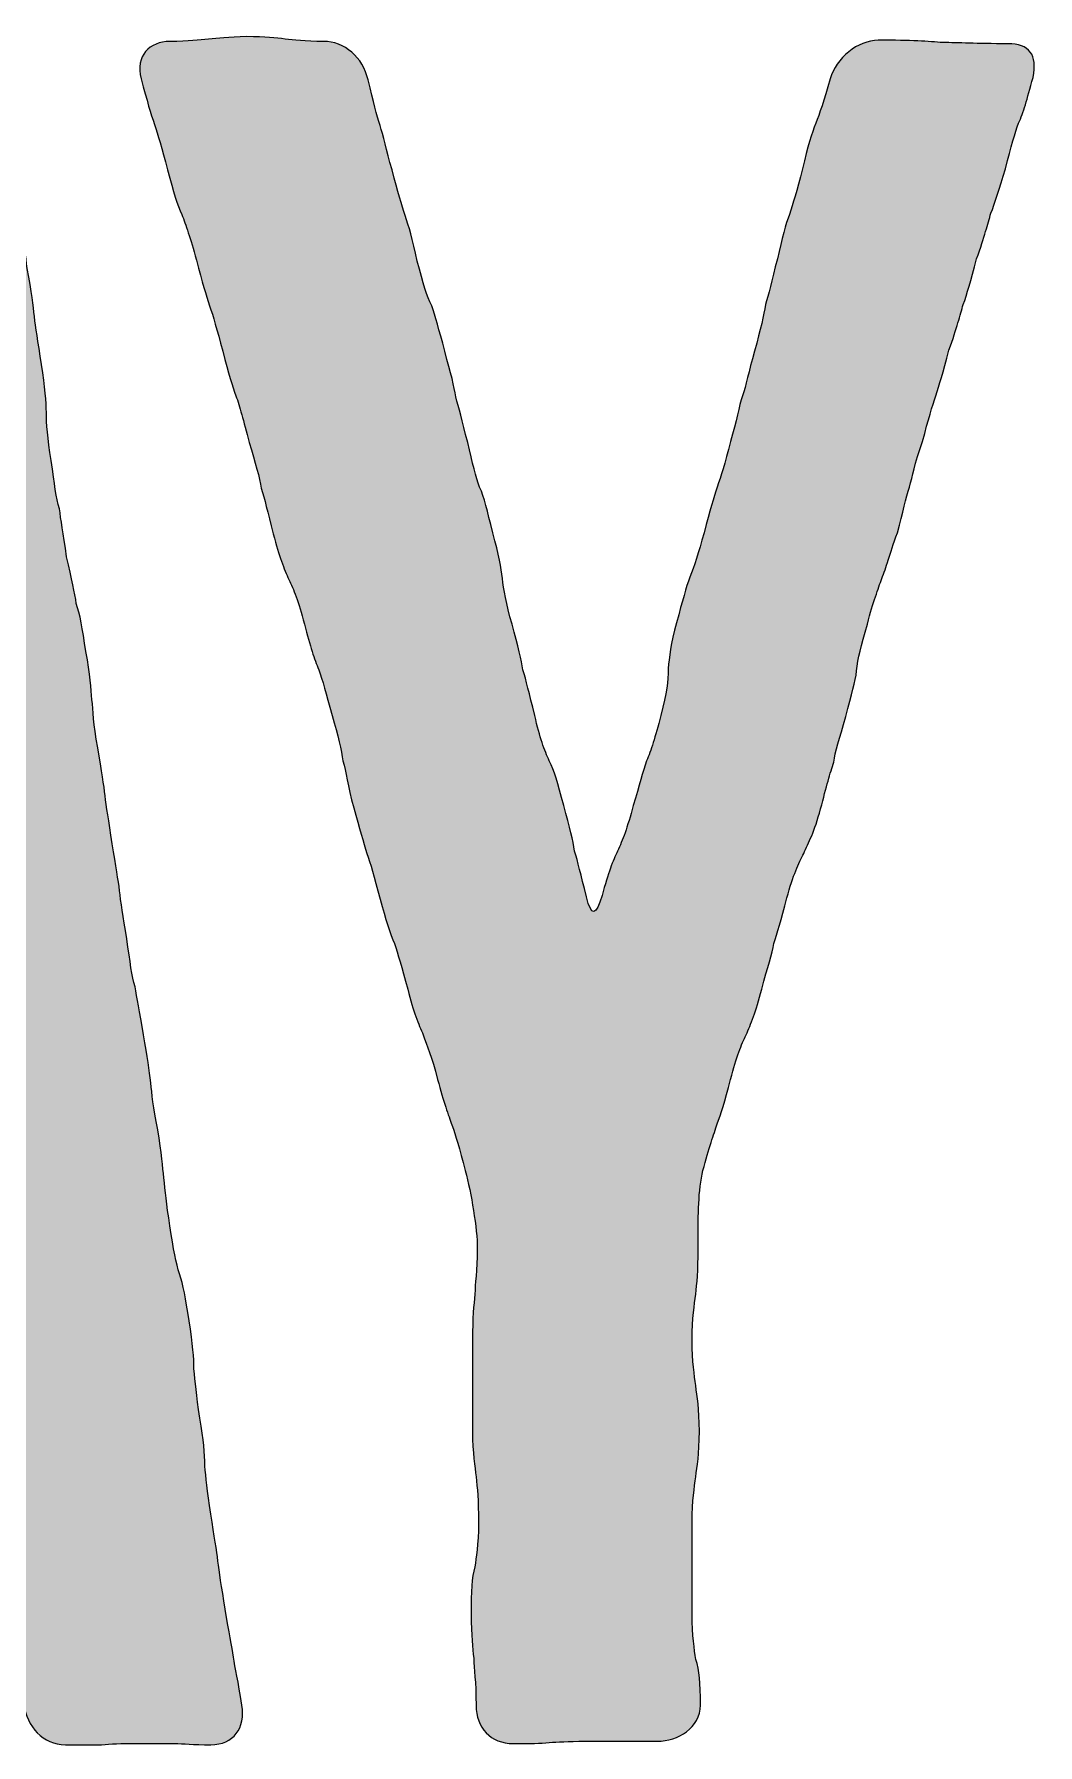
# Model space of a CAD drawing. Header units: inches. Extents: x 149 to 931, y -775 to -304.
# Drawn here: x 793.6 to 878.1, y -448.1 to -304.2 of the extents above; entities that cross this region are included whole.
import ezdxf

# ---------------------------------------------------------------- set-up
doc = ezdxf.new("R2010")
doc.units = ezdxf.units.IN
doc.header["$MEASUREMENT"] = 0
doc.layers.add('Layer 1', color=7, linetype='Continuous')

# ---------------------------------------------------------------- blocks, each defined once
blk = doc.blocks.new('block 4')
at = {"layer": 'Layer 1', "true_color": 0xffffff}
h = blk.add_hatch(color=7, dxfattribs=at)
h.dxf.hatch_style = 2
edge = h.paths.add_edge_path()
edge.add_spline(control_points=[(737.77, -424.56), (737.87, -423.65), (738.07, -422.54), (738.37, -420.62), (738.78, -418.6), (738.88, -417.59), (738.98, -416.48), (739.28, -415.57), (739.28, -414.45), (739.69, -412.53), (739.99, -410.51), (740.09, -409.4), (740.19, -408.49), (740.19, -407.58), (740.39, -406.47), (740.7, -404.45), (741, -402.43), (741.1, -401.31), (741.41, -400.4), (741.51, -399.49), (741.71, -398.38), (742.01, -396.46), (742.42, -394.44), (742.42, -393.43), (742.42, -392.32), (742.42, -391.41), (742.52, -390.3), (742.82, -388.27), (743.13, -386.25), (743.23, -385.14), (743.33, -384.23), (743.43, -383.32), (743.53, -382.21), (743.83, -380.19), (744.14, -378.17), (744.44, -377.16), (744.74, -376.25), (745.05, -375.34), (745.35, -374.22), (745.65, -372.2), (745.96, -370.28), (746.06, -369.27), (746.16, -368.16), (746.26, -367.25), (746.36, -366.14), (746.66, -364.12), (746.97, -362.2), (747.17, -361.08), (747.47, -360.17), (747.77, -359.26), (747.88, -358.15), (748.28, -356.13), (748.58, -354.21), (748.78, -353.2), (748.89, -352.09), (748.99, -351.18), (749.09, -350.07), (749.49, -348.15), (749.8, -346.12), (749.8, -345.11), (749.8, -344), (749.8, -343.09), (749.8, -341.98), (750.1, -339.96), (750.51, -337.94), (750.71, -336.93), (751.01, -336.02), (751.31, -335.11), (751.52, -333.99), (751.82, -331.97), (752.12, -329.95), (752.12, -328.84), (752.22, -327.93), (752.22, -327.02), (752.22, -325.81), (752.53, -323.89), (752.83, -321.86), (753.13, -320.75), (753.44, -319.84), (753.74, -318.93), (753.94, -317.82), (754.24, -315.9), (754.65, -313.88), (754.65, -312.77), (754.95, -311.86), (755.05, -310.95), (755.25, -309.84), (755.56, -307.81), (755.86, -305.89), (757.28, -304.18), (759, -304.18), (761.32, -304.18), (762.53, -304.38), (763.64, -304.48), (764.76, -304.58), (765.87, -304.78), (768.19, -304.78), (768.19, -304.78), (772.74, -304.78), (772.74, -304.78), (772.74, -304.78), (777.39, -304.78), (777.39, -304.78), (779.72, -304.78), (780.83, -304.68), (781.94, -304.68), (783.05, -304.58), (784.26, -304.58), (786.59, -304.58), (788.31, -304.58), (789.93, -305.89), (790.23, -307.81), (790.53, -309.84), (790.73, -311.05), (791.04, -311.96), (791.14, -312.87), (791.44, -313.88), (791.74, -315.8), (792.15, -318.63), (792.45, -319.64), (792.55, -321.26), (792.65, -321.97), (792.86, -322.77), (792.96, -323.89), (793.36, -325.91), (793.46, -327.02), (793.57, -327.93), (793.67, -328.84), (793.87, -329.95), (794.17, -331.97), (794.48, -333.89), (794.58, -335.11), (794.58, -336.02), (794.58, -336.93), (794.68, -338.14), (794.98, -340.06), (795.28, -342.08), (795.38, -343.19), (795.69, -344.1), (795.79, -345.01), (795.99, -346.12), (796.29, -348.15), (796.7, -350.07), (797, -351.18), (797.1, -352.09), (797.41, -353), (797.61, -354.11), (797.91, -356.13), (798.31, -358.05), (798.31, -359.26), (798.42, -360.17), (798.52, -361.08), (798.52, -362.2), (798.92, -364.22), (799.22, -366.24), (799.43, -367.35), (799.53, -368.26), (799.63, -369.17), (799.83, -370.28), (800.13, -372.3), (800.44, -374.22), (800.64, -375.34), (800.74, -376.25), (800.84, -377.16), (801.04, -378.37), (801.35, -380.29), (801.65, -382.31), (801.75, -383.42), (802.06, -384.33), (802.16, -385.24), (802.46, -386.35), (802.76, -388.38), (803.07, -390.3), (803.27, -391.31), (803.37, -392.42), (803.47, -393.33), (803.57, -394.44), (803.98, -396.36), (804.28, -398.38), (804.38, -399.49), (804.48, -400.4), (804.58, -401.52), (804.68, -402.53), (804.99, -404.45), (805.29, -406.47), (805.49, -407.58), (805.8, -408.49), (806.1, -409.4), (806.3, -410.51), (806.6, -412.43), (806.91, -414.45), (807.01, -415.57), (807.01, -416.48), (807.11, -417.59), (807.21, -418.6), (807.51, -420.62), (807.82, -422.54), (807.92, -423.55), (807.92, -424.66), (808.02, -425.57), (808.12, -426.68), (808.42, -428.71), (808.73, -430.63), (808.93, -431.74), (809.03, -432.65), (809.13, -433.56), (809.33, -434.77), (809.64, -436.69), (809.94, -438.71), (810.24, -439.82), (810.34, -440.74), (810.44, -441.65), (810.75, -442.76), (811.05, -444.78), (811.36, -446.7), (810.34, -448.11), (808.42, -448.11), (806.91, -448.11), (806.1, -448.01), (805.39, -448.01), (805.39, -448.01), (802.26, -448.01), (802.26, -448.01), (800.74, -448.01), (800.03, -448.01), (799.22, -448.11), (799.22, -448.11), (796.19, -448.11), (796.19, -448.11), (794.27, -448.11), (792.96, -446.6), (792.65, -444.68), (792.35, -442.96), (792.15, -441.85), (792.15, -441.04), (792.05, -440.13), (791.95, -439.22), (791.54, -437.3), (791.24, -435.58), (790.94, -434.57), (790.83, -433.76), (790.53, -432.85), (790.33, -431.84), (790.03, -430.12), (789.72, -428.2), (789.52, -427.29), (789.52, -426.38), (789.42, -425.57), (789.32, -424.46), (789.02, -422.74), (788.61, -421.02), (788.51, -420.01), (788.21, -419.1), (787.9, -418.29), (787.7, -417.39), (787.4, -415.47), (787.1, -413.75), (787.2, -412.74), (787.2, -411.83), (787.2, -410.92), (787.2, -410.01), (786.89, -408.09), (786.49, -406.17), (784.77, -405.36), (783.15, -406.17), (781.54, -407.08), (780.73, -407.68), (780.02, -408.39), (779.31, -409.1), (778.61, -409.7), (776.99, -410.61), (775.37, -411.52), (774.46, -411.93), (773.65, -412.33), (772.84, -412.74), (771.93, -413.24), (770.32, -414.15), (768.7, -415.06), (767.89, -415.57), (767.08, -415.97), (766.27, -416.38), (765.36, -416.88), (763.75, -417.79), (762.13, -418.6), (761.32, -419.21), (760.51, -419.71), (759.7, -420.12), (758.9, -420.72), (757.28, -421.63), (755.66, -422.54), (754.45, -424.56), (754.14, -426.48), (753.74, -428.81), (753.54, -429.92), (753.44, -431.03), (753.13, -432.14), (753.03, -433.36), (752.73, -435.68), (752.32, -437.8), (752.22, -439.02), (751.92, -440.13), (751.62, -441.24), (751.42, -442.55), (751.11, -444.68), (750.71, -446.6), (749.09, -448.01), (747.37, -448.01), (744.84, -448.01), (743.43, -447.91), (742.22, -447.81), (741, -447.81), (739.69, -447.71), (737.16, -447.71), (735.34, -447.71), (734.53, -446.7), (734.64, -444.78), (734.94, -442.76), (735.14, -441.65), (735.24, -440.74), (735.34, -439.82), (735.54, -438.71), (735.85, -436.69), (736.25, -434.67), (736.25, -433.56), (736.56, -432.65), (736.66, -431.74), (736.86, -430.63), (737.16, -428.61), (737.46, -426.58), (737.67, -425.47), (737.77, -424.56)], knot_values=[0, 0, 0, 0, 1, 1, 1, 2, 2, 2, 3, 3, 3, 4, 4, 4, 5, 5, 5, 6, 6, 6, 7, 7, 7, 8, 8, 8, 9, 9, 9, 10, 10, 10, 11, 11, 11, 12, 12, 12, 13, 13, 13, 14, 14, 14, 15, 15, 15, 16, 16, 16, 17, 17, 17, 18, 18, 18, 19, 19, 19, 20, 20, 20, 21, 21, 21, 22, 22, 22, 23, 23, 23, 24, 24, 24, 25, 25, 25, 26, 26, 26, 27, 27, 27, 28, 28, 28, 29, 29, 29, 30, 30, 30, 31, 31, 31, 32, 32, 32, 33, 33, 33, 34, 34, 34, 35, 35, 35, 36, 36, 36, 37, 37, 37, 38, 38, 38, 39, 39, 39, 40, 40, 40, 41, 41, 41, 42, 42, 42, 43, 43, 43, 44, 44, 44, 45, 45, 45, 46, 46, 46, 47, 47, 47, 48, 48, 48, 49, 49, 49, 50, 50, 50, 51, 51, 51, 52, 52, 52, 53, 53, 53, 54, 54, 54, 55, 55, 55, 56, 56, 56, 57, 57, 57, 58, 58, 58, 59, 59, 59, 60, 60, 60, 61, 61, 61, 62, 62, 62, 63, 63, 63, 64, 64, 64, 65, 65, 65, 66, 66, 66, 67, 67, 67, 68, 68, 68, 69, 69, 69, 70, 70, 70, 71, 71, 71, 72, 72, 72, 73, 73, 73, 74, 74, 74, 75, 75, 75, 76, 76, 76, 77, 77, 77, 78, 78, 78, 79, 79, 79, 80, 80, 80, 81, 81, 81, 82, 82, 82, 83, 83, 83, 84, 84, 84, 85, 85, 85, 86, 86, 86, 87, 87, 87, 88, 88, 88, 89, 89, 89, 90, 90, 90, 91, 91, 91, 92, 92, 92, 93, 93, 93, 94, 94, 94, 95, 95, 95, 96, 96, 96, 97, 97, 97, 98, 98, 98, 99, 99, 99, 100, 100, 100, 101, 101, 101, 102, 102, 102, 103, 103, 103, 104, 104, 104, 105, 105, 105, 106, 106, 106, 107, 107, 107, 108, 108, 108, 109, 109, 109, 110, 110, 110, 110], degree=3, periodic=1)
edge = h.paths.add_edge_path()
edge.add_spline(control_points=[(760.11, -400.71), (761.83, -399.8), (762.84, -399.39), (763.64, -398.99), (764.55, -398.69), (765.56, -398.18), (767.18, -397.27), (768.9, -396.36), (769.71, -395.75), (770.52, -395.25), (771.33, -394.74), (772.24, -394.14), (773.85, -393.23), (775.47, -392.32), (776.48, -391.81), (777.29, -391.41), (778.2, -391), (779.11, -390.6), (780.83, -389.69), (782.44, -388.58), (783.66, -386.25), (783.35, -384.33), (783.05, -382.41), (782.75, -381.4), (782.44, -380.49), (782.14, -379.68), (781.94, -378.67), (781.64, -376.75), (781.33, -374.83), (781.23, -373.72), (781.23, -372.91), (781.23, -372), (781.13, -370.89), (780.83, -368.97), (780.53, -367.05), (780.32, -366.04), (780.02, -365.23), (779.72, -364.32), (779.51, -363.31), (779.11, -361.39), (778.81, -359.67), (778.81, -358.46), (778.81, -357.55), (778.81, -356.64), (778.81, -355.63), (778.5, -353.71), (778.2, -351.78), (778, -350.77), (777.9, -349.97), (777.8, -349.05), (777.59, -347.94), (777.29, -346.02), (776.99, -344.3), (776.69, -343.19), (776.38, -342.28), (776.08, -341.37), (775.77, -340.46), (775.47, -338.54), (775.17, -336.62), (775.17, -335.51), (775.17, -334.7), (775.17, -333.79), (775.17, -332.68), (774.86, -330.76), (774.56, -328.84), (774.36, -328.03), (774.26, -327.32), (774.16, -326.51), (773.95, -325.71), (773.65, -323.79), (772.94, -320.05), (770.72, -319.94), (769.91, -323.89), (769.61, -325.91), (769.61, -326.72), (769.31, -327.53), (769.2, -328.23), (769.1, -329.14), (768.8, -330.76), (768.4, -332.68), (768.3, -333.69), (767.99, -334.6), (767.89, -335.51), (767.59, -336.62), (767.28, -338.34), (766.98, -340.26), (766.78, -341.27), (766.68, -342.18), (766.57, -343.09), (766.47, -344.1), (766.07, -346.02), (765.77, -347.94), (765.56, -348.95), (765.46, -349.76), (765.36, -350.67), (765.16, -351.68), (764.86, -353.6), (764.55, -355.52), (764.35, -356.54), (764.25, -357.44), (763.95, -358.25), (763.95, -359.47), (763.54, -361.18), (763.24, -363.11), (763.14, -364.12), (763.04, -365.03), (762.73, -365.94), (762.73, -366.95), (762.43, -368.87), (762.03, -370.58), (761.93, -371.7), (761.83, -372.61), (761.52, -373.52), (761.52, -374.53), (761.12, -376.45), (760.82, -378.37), (760.71, -379.38), (760.71, -380.29), (760.61, -381.2), (760.51, -382.21), (760.21, -384.13), (759.8, -386.05), (759.6, -387.06), (759.5, -387.87), (759.2, -388.78), (759.1, -389.79), (758.79, -391.71), (758.49, -393.63), (758.49, -394.64), (758.49, -395.55), (758.39, -396.46), (758.39, -397.47), (758.08, -399.39), (757.78, -401.21), (758.49, -401.62), (760.11, -400.71)], knot_values=[0, 0, 0, 0, 1, 1, 1, 2, 2, 2, 3, 3, 3, 4, 4, 4, 5, 5, 5, 6, 6, 6, 7, 7, 7, 8, 8, 8, 9, 9, 9, 10, 10, 10, 11, 11, 11, 12, 12, 12, 13, 13, 13, 14, 14, 14, 15, 15, 15, 16, 16, 16, 17, 17, 17, 18, 18, 18, 19, 19, 19, 20, 20, 20, 21, 21, 21, 22, 22, 22, 23, 23, 23, 24, 24, 24, 25, 25, 25, 26, 26, 26, 27, 27, 27, 28, 28, 28, 29, 29, 29, 30, 30, 30, 31, 31, 31, 32, 32, 32, 33, 33, 33, 34, 34, 34, 35, 35, 35, 36, 36, 36, 37, 37, 37, 38, 38, 38, 39, 39, 39, 40, 40, 40, 41, 41, 41, 42, 42, 42, 43, 43, 43, 44, 44, 44, 45, 45, 45, 45], degree=3, periodic=1)
h = blk.add_hatch(color=7, dxfattribs=at)
h.dxf.hatch_style = 2
edge = h.paths.add_edge_path()
edge.add_spline(control_points=[(877.67, -307.81), (877.16, -309.73), (876.86, -310.75), (876.46, -311.66), (876.15, -312.46), (875.85, -313.58), (875.34, -315.5), (874.84, -317.21), (874.43, -318.43), (874.13, -319.24), (873.83, -320.15), (873.63, -321.16), (872.92, -323.08), (872.41, -325), (872.11, -326.01), (871.8, -326.92), (871.5, -327.83), (871.3, -328.84), (870.59, -330.76), (870.09, -332.68), (869.78, -333.69), (869.48, -334.6), (869.18, -335.51), (868.87, -336.52), (868.37, -338.44), (867.66, -340.36), (867.56, -341.37), (867.26, -342.28), (866.95, -343.19), (866.75, -344.4), (866.25, -346.12), (865.54, -348.04), (865.34, -349.05), (864.93, -349.97), (864.63, -350.87), (864.22, -351.89), (863.72, -353.81), (863.21, -355.73), (862.91, -356.64), (862.81, -357.75), (862.71, -358.66), (862.4, -359.67), (861.9, -361.59), (861.39, -363.51), (860.99, -364.52), (860.89, -365.43), (860.59, -366.34), (860.28, -367.45), (859.78, -369.37), (859.27, -371.29), (858.77, -372.2), (858.36, -373.11), (857.96, -373.92), (857.45, -374.93), (856.95, -376.85), (856.44, -378.77), (856.14, -379.78), (855.84, -380.69), (855.73, -381.6), (855.33, -382.61), (854.82, -384.54), (854.32, -386.45), (853.91, -387.47), (853.51, -388.38), (853.11, -389.18), (852.7, -390.2), (852.2, -392.12), (851.69, -394.04), (851.39, -395.05), (851.08, -395.86), (850.78, -396.76), (850.38, -397.88), (849.87, -399.8), (849.47, -401.42), (849.47, -403.64), (849.47, -405.56), (849.47, -405.56), (849.47, -406.37), (849.47, -406.37), (849.47, -408.29), (849.37, -409.3), (849.27, -410.21), (849.16, -411.12), (848.96, -412.13), (848.96, -414.05), (848.96, -415.97), (849.16, -416.98), (849.27, -417.89), (849.37, -418.8), (849.57, -419.81), (849.57, -421.73), (849.57, -423.75), (849.37, -424.66), (849.27, -425.57), (849.16, -426.48), (848.96, -427.49), (848.96, -429.41), (848.96, -429.41), (848.96, -433.26), (848.96, -433.26), (848.96, -433.26), (848.96, -437.1), (848.96, -437.1), (848.96, -439.02), (849.16, -440.03), (849.27, -440.94), (849.57, -441.85), (849.67, -442.86), (849.67, -444.78), (849.67, -446.7), (847.75, -447.81), (846.03, -447.81), (846.03, -447.81), (843, -447.81), (843, -447.81), (843, -447.81), (839.97, -447.81), (839.97, -447.81), (838.45, -447.81), (837.64, -447.91), (836.93, -447.91), (836.12, -448.01), (835.42, -448.01), (833.9, -448.01), (831.98, -448.01), (830.77, -446.7), (830.77, -444.78), (830.77, -442.76), (830.57, -441.75), (830.57, -440.84), (830.47, -439.93), (830.36, -439.02), (830.36, -437.1), (830.36, -435.18), (830.36, -434.06), (830.67, -433.15), (830.77, -432.35), (830.97, -431.33), (830.97, -429.41), (830.97, -427.49), (830.87, -426.48), (830.77, -425.57), (830.67, -424.66), (830.47, -423.65), (830.47, -421.73), (830.47, -421.73), (830.47, -417.89), (830.47, -417.89), (830.47, -417.89), (830.47, -414.05), (830.47, -414.05), (830.47, -412.13), (830.57, -411.12), (830.67, -410.21), (830.67, -409.3), (830.87, -408.29), (830.87, -406.37), (830.87, -404.65), (830.36, -401.72), (829.86, -399.8), (829.35, -397.88), (829.05, -396.87), (828.74, -395.96), (828.44, -395.15), (828.04, -394.04), (827.53, -392.12), (827.03, -390.2), (826.62, -389.29), (826.32, -388.38), (825.91, -387.47), (825.51, -386.45), (825.01, -384.54), (824.5, -382.61), (824.2, -381.6), (823.89, -380.69), (823.49, -379.89), (823.19, -378.67), (822.68, -376.95), (822.18, -375.03), (821.87, -373.92), (821.57, -373.11), (821.27, -372.2), (820.96, -370.99), (820.46, -369.27), (819.95, -367.35), (819.85, -366.24), (819.55, -365.33), (819.44, -364.42), (819.14, -363.21), (818.64, -361.49), (818.13, -359.57), (817.83, -358.56), (817.53, -357.65), (817.12, -356.74), (816.82, -355.73), (816.31, -353.81), (815.81, -351.89), (815.4, -350.87), (815, -350.07), (814.59, -349.16), (814.19, -348.15), (813.69, -346.23), (813.18, -344.3), (812.98, -343.29), (812.67, -342.38), (812.57, -341.47), (812.17, -340.26), (811.66, -338.54), (811.16, -336.62), (810.85, -335.51), (810.55, -334.6), (810.25, -333.79), (809.94, -332.78), (809.44, -330.86), (808.93, -328.94), (808.63, -327.93), (808.33, -327.02), (808.02, -326.11), (807.72, -325.1), (807.22, -323.18), (806.71, -321.26), (806.31, -320.25), (806, -319.34), (805.6, -318.53), (805.3, -317.52), (804.79, -315.6), (804.29, -313.68), (803.98, -312.67), (803.68, -311.76), (803.37, -310.85), (803.07, -309.84), (802.56, -307.92), (802.06, -306), (803.27, -304.78), (804.99, -304.78), (806.61, -304.78), (807.42, -304.68), (808.23, -304.58), (809.03, -304.58), (809.84, -304.38), (811.46, -304.38), (813.08, -304.38), (813.89, -304.48), (814.7, -304.58), (815.4, -304.68), (816.31, -304.78), (817.93, -304.78), (819.65, -304.78), (821.27, -306.1), (821.67, -308.02), (822.18, -309.94), (822.38, -310.95), (822.68, -311.86), (822.98, -312.67), (823.19, -313.88), (823.69, -315.6), (824.2, -317.52), (824.5, -318.53), (824.8, -319.44), (825.11, -320.35), (825.41, -321.36), (825.81, -323.28), (826.32, -325.2), (826.62, -326.21), (827.03, -327.02), (827.33, -327.93), (827.63, -328.94), (828.14, -330.86), (828.64, -332.78), (828.95, -333.79), (829.05, -334.7), (829.35, -335.61), (829.55, -336.62), (830.06, -338.54), (830.47, -340.26), (830.77, -341.47), (831.07, -342.28), (831.48, -343.19), (831.68, -344.2), (832.18, -346.12), (832.69, -348.04), (832.89, -349.05), (832.99, -349.97), (833.09, -350.87), (833.29, -352.09), (833.8, -353.81), (834.3, -355.73), (834.61, -356.84), (834.71, -357.65), (835.01, -358.56), (835.21, -359.57), (835.72, -361.49), (836.12, -363.41), (836.53, -364.42), (836.93, -365.33), (837.34, -366.14), (837.64, -367.15), (838.15, -369.07), (838.65, -370.99), (838.96, -372), (839.06, -372.91), (839.36, -373.82), (839.56, -374.83), (840.07, -376.75), (840.47, -378.47), (840.88, -378.37), (841.38, -376.65), (841.89, -374.73), (842.29, -373.72), (842.69, -372.91), (843.1, -372), (843.5, -370.99), (844.01, -369.07), (844.51, -367.35), (844.82, -366.24), (845.12, -365.33), (845.52, -364.42), (845.83, -363.41), (846.33, -361.49), (846.84, -359.57), (846.94, -358.66), (846.94, -357.55), (847.04, -356.64), (847.14, -355.42), (847.65, -353.71), (848.15, -351.78), (848.46, -350.77), (848.76, -349.86), (849.16, -348.95), (849.47, -347.84), (849.97, -346.12), (850.48, -344.2), (850.78, -343.19), (851.08, -342.28), (851.39, -341.37), (851.69, -340.36), (852.2, -338.44), (852.7, -336.72), (852.9, -335.51), (853.21, -334.6), (853.51, -333.79), (853.71, -332.58), (854.22, -330.86), (854.72, -328.94), (855.02, -327.83), (855.13, -326.92), (855.43, -326.11), (855.63, -325), (856.14, -323.08), (856.54, -321.36), (856.85, -320.15), (857.15, -319.34), (857.45, -318.43), (857.76, -317.42), (858.26, -315.5), (858.67, -313.58), (859.07, -312.57), (859.37, -311.66), (859.68, -310.85), (860.08, -309.84), (860.59, -307.92), (861.09, -306.2), (862.91, -304.68), (864.63, -304.68), (867.46, -304.68), (868.87, -304.78), (870.09, -304.88), (871.4, -304.88), (872.82, -304.98), (875.55, -304.98), (877.36, -304.98), (878.07, -305.89), (877.67, -307.81)], knot_values=[0, 0, 0, 0, 1, 1, 1, 2, 2, 2, 3, 3, 3, 4, 4, 4, 5, 5, 5, 6, 6, 6, 7, 7, 7, 8, 8, 8, 9, 9, 9, 10, 10, 10, 11, 11, 11, 12, 12, 12, 13, 13, 13, 14, 14, 14, 15, 15, 15, 16, 16, 16, 17, 17, 17, 18, 18, 18, 19, 19, 19, 20, 20, 20, 21, 21, 21, 22, 22, 22, 23, 23, 23, 24, 24, 24, 25, 25, 25, 26, 26, 26, 27, 27, 27, 28, 28, 28, 29, 29, 29, 30, 30, 30, 31, 31, 31, 32, 32, 32, 33, 33, 33, 34, 34, 34, 35, 35, 35, 36, 36, 36, 37, 37, 37, 38, 38, 38, 39, 39, 39, 40, 40, 40, 41, 41, 41, 42, 42, 42, 43, 43, 43, 44, 44, 44, 45, 45, 45, 46, 46, 46, 47, 47, 47, 48, 48, 48, 49, 49, 49, 50, 50, 50, 51, 51, 51, 52, 52, 52, 53, 53, 53, 54, 54, 54, 55, 55, 55, 56, 56, 56, 57, 57, 57, 58, 58, 58, 59, 59, 59, 60, 60, 60, 61, 61, 61, 62, 62, 62, 63, 63, 63, 64, 64, 64, 65, 65, 65, 66, 66, 66, 67, 67, 67, 68, 68, 68, 69, 69, 69, 70, 70, 70, 71, 71, 71, 72, 72, 72, 73, 73, 73, 74, 74, 74, 75, 75, 75, 76, 76, 76, 77, 77, 77, 78, 78, 78, 79, 79, 79, 80, 80, 80, 81, 81, 81, 82, 82, 82, 83, 83, 83, 84, 84, 84, 85, 85, 85, 86, 86, 86, 87, 87, 87, 88, 88, 88, 89, 89, 89, 90, 90, 90, 91, 91, 91, 92, 92, 92, 93, 93, 93, 94, 94, 94, 95, 95, 95, 96, 96, 96, 97, 97, 97, 98, 98, 98, 99, 99, 99, 100, 100, 100, 101, 101, 101, 102, 102, 102, 103, 103, 103, 104, 104, 104, 105, 105, 105, 106, 106, 106, 107, 107, 107, 108, 108, 108, 109, 109, 109, 110, 110, 110, 111, 111, 111, 112, 112, 112, 113, 113, 113, 114, 114, 114, 115, 115, 115, 116, 116, 116, 117, 117, 117, 118, 118, 118, 119, 119, 119, 120, 120, 120, 121, 121, 121, 122, 122, 122, 123, 123, 123, 124, 124, 124, 124], degree=3, periodic=1)
at = {"layer": 'Layer 1', "lineweight": 0}
for points, knots in [([(737.77, -424.56), (737.87, -423.65), (738.07, -422.54), (738.37, -420.62), (738.78, -418.6), (738.88, -417.59), (738.98, -416.48), (739.28, -415.57), (739.28, -414.45), (739.69, -412.53), (739.99, -410.51), (740.09, -409.4), (740.19, -408.49), (740.19, -407.58), (740.39, -406.47), (740.7, -404.45), (741, -402.43), (741.1, -401.31), (741.41, -400.4), (741.51, -399.49), (741.71, -398.38), (742.01, -396.46), (742.42, -394.44), (742.42, -393.43), (742.42, -392.32), (742.42, -391.41), (742.52, -390.3), (742.82, -388.27), (743.13, -386.25), (743.23, -385.14), (743.33, -384.23), (743.43, -383.32), (743.53, -382.21), (743.83, -380.19), (744.14, -378.17), (744.44, -377.16), (744.74, -376.25), (745.05, -375.34), (745.35, -374.22), (745.65, -372.2), (745.96, -370.28), (746.06, -369.27), (746.16, -368.16), (746.26, -367.25), (746.36, -366.14), (746.66, -364.12), (746.97, -362.2), (747.17, -361.08), (747.47, -360.17), (747.77, -359.26), (747.88, -358.15), (748.28, -356.13), (748.58, -354.21), (748.78, -353.2), (748.89, -352.09), (748.99, -351.18), (749.09, -350.07), (749.49, -348.15), (749.8, -346.12), (749.8, -345.11), (749.8, -344), (749.8, -343.09), (749.8, -341.98), (750.1, -339.96), (750.51, -337.94), (750.71, -336.93), (751.01, -336.02), (751.31, -335.11), (751.52, -333.99), (751.82, -331.97), (752.12, -329.95), (752.12, -328.84), (752.22, -327.93), (752.22, -327.02), (752.22, -325.81), (752.53, -323.89), (752.83, -321.86), (753.13, -320.75), (753.44, -319.84), (753.74, -318.93), (753.94, -317.82), (754.24, -315.9), (754.65, -313.88), (754.65, -312.77), (754.95, -311.86), (755.05, -310.95), (755.25, -309.84), (755.56, -307.81), (755.86, -305.89), (757.28, -304.18), (759, -304.18), (761.32, -304.18), (762.53, -304.38), (763.64, -304.48), (764.76, -304.58), (765.87, -304.78), (768.19, -304.78), (768.19, -304.78), (772.74, -304.78), (772.74, -304.78), (772.74, -304.78), (777.39, -304.78), (777.39, -304.78), (779.72, -304.78), (780.83, -304.68), (781.94, -304.68), (783.05, -304.58), (784.26, -304.58), (786.59, -304.58), (788.31, -304.58), (789.93, -305.89), (790.23, -307.81), (790.53, -309.84), (790.73, -311.05), (791.04, -311.96), (791.14, -312.87), (791.44, -313.88), (791.74, -315.8), (792.15, -318.63), (792.45, -319.64), (792.55, -321.26), (792.65, -321.97), (792.86, -322.77), (792.96, -323.89), (793.36, -325.91), (793.46, -327.02), (793.57, -327.93), (793.67, -328.84), (793.87, -329.95), (794.17, -331.97), (794.48, -333.89), (794.58, -335.11), (794.58, -336.02), (794.58, -336.93), (794.68, -338.14), (794.98, -340.06), (795.28, -342.08), (795.38, -343.19), (795.69, -344.1), (795.79, -345.01), (795.99, -346.12), (796.29, -348.15), (796.7, -350.07), (797, -351.18), (797.1, -352.09), (797.41, -353), (797.61, -354.11), (797.91, -356.13), (798.31, -358.05), (798.31, -359.26), (798.42, -360.17), (798.52, -361.08), (798.52, -362.2), (798.92, -364.22), (799.22, -366.24), (799.43, -367.35), (799.53, -368.26), (799.63, -369.17), (799.83, -370.28), (800.13, -372.3), (800.44, -374.22), (800.64, -375.34), (800.74, -376.25), (800.84, -377.16), (801.04, -378.37), (801.35, -380.29), (801.65, -382.31), (801.75, -383.42), (802.06, -384.33), (802.16, -385.24), (802.46, -386.35), (802.76, -388.38), (803.07, -390.3), (803.27, -391.31), (803.37, -392.42), (803.47, -393.33), (803.57, -394.44), (803.98, -396.36), (804.28, -398.38), (804.38, -399.49), (804.48, -400.4), (804.58, -401.52), (804.68, -402.53), (804.99, -404.45), (805.29, -406.47), (805.49, -407.58), (805.8, -408.49), (806.1, -409.4), (806.3, -410.51), (806.6, -412.43), (806.91, -414.45), (807.01, -415.57), (807.01, -416.48), (807.11, -417.59), (807.21, -418.6), (807.51, -420.62), (807.82, -422.54), (807.92, -423.55), (807.92, -424.66), (808.02, -425.57), (808.12, -426.68), (808.42, -428.71), (808.73, -430.63), (808.93, -431.74), (809.03, -432.65), (809.13, -433.56), (809.33, -434.77), (809.64, -436.69), (809.94, -438.71), (810.24, -439.82), (810.34, -440.74), (810.44, -441.65), (810.75, -442.76), (811.05, -444.78), (811.36, -446.7), (810.34, -448.11), (808.42, -448.11), (806.91, -448.11), (806.1, -448.01), (805.39, -448.01), (805.39, -448.01), (802.26, -448.01), (802.26, -448.01), (800.74, -448.01), (800.03, -448.01), (799.22, -448.11), (799.22, -448.11), (796.19, -448.11), (796.19, -448.11), (794.27, -448.11), (792.96, -446.6), (792.65, -444.68), (792.35, -442.96), (792.15, -441.85), (792.15, -441.04), (792.05, -440.13), (791.95, -439.22), (791.54, -437.3), (791.24, -435.58), (790.94, -434.57), (790.83, -433.76), (790.53, -432.85), (790.33, -431.84), (790.03, -430.12), (789.72, -428.2), (789.52, -427.29), (789.52, -426.38), (789.42, -425.57), (789.32, -424.46), (789.02, -422.74), (788.61, -421.02), (788.51, -420.01), (788.21, -419.1), (787.9, -418.29), (787.7, -417.39), (787.4, -415.47), (787.1, -413.75), (787.2, -412.74), (787.2, -411.83), (787.2, -410.92), (787.2, -410.01), (786.89, -408.09), (786.49, -406.17), (784.77, -405.36), (783.15, -406.17), (781.54, -407.08), (780.73, -407.68), (780.02, -408.39), (779.31, -409.1), (778.61, -409.7), (776.99, -410.61), (775.37, -411.52), (774.46, -411.93), (773.65, -412.33), (772.84, -412.74), (771.93, -413.24), (770.32, -414.15), (768.7, -415.06), (767.89, -415.57), (767.08, -415.97), (766.27, -416.38), (765.36, -416.88), (763.75, -417.79), (762.13, -418.6), (761.32, -419.21), (760.51, -419.71), (759.7, -420.12), (758.9, -420.72), (757.28, -421.63), (755.66, -422.54), (754.45, -424.56), (754.14, -426.48), (753.74, -428.81), (753.54, -429.92), (753.44, -431.03), (753.13, -432.14), (753.03, -433.36), (752.73, -435.68), (752.32, -437.8), (752.22, -439.02), (751.92, -440.13), (751.62, -441.24), (751.42, -442.55), (751.11, -444.68), (750.71, -446.6), (749.09, -448.01), (747.37, -448.01), (744.84, -448.01), (743.43, -447.91), (742.22, -447.81), (741, -447.81), (739.69, -447.71), (737.16, -447.71), (735.34, -447.71), (734.53, -446.7), (734.64, -444.78), (734.94, -442.76), (735.14, -441.65), (735.24, -440.74), (735.34, -439.82), (735.54, -438.71), (735.85, -436.69), (736.25, -434.67), (736.25, -433.56), (736.56, -432.65), (736.66, -431.74), (736.86, -430.63), (737.16, -428.61), (737.46, -426.58), (737.67, -425.47), (737.77, -424.56)], [0, 0, 0, 0, 1, 1, 1, 2, 2, 2, 3, 3, 3, 4, 4, 4, 5, 5, 5, 6, 6, 6, 7, 7, 7, 8, 8, 8, 9, 9, 9, 10, 10, 10, 11, 11, 11, 12, 12, 12, 13, 13, 13, 14, 14, 14, 15, 15, 15, 16, 16, 16, 17, 17, 17, 18, 18, 18, 19, 19, 19, 20, 20, 20, 21, 21, 21, 22, 22, 22, 23, 23, 23, 24, 24, 24, 25, 25, 25, 26, 26, 26, 27, 27, 27, 28, 28, 28, 29, 29, 29, 30, 30, 30, 31, 31, 31, 32, 32, 32, 33, 33, 33, 34, 34, 34, 35, 35, 35, 36, 36, 36, 37, 37, 37, 38, 38, 38, 39, 39, 39, 40, 40, 40, 41, 41, 41, 42, 42, 42, 43, 43, 43, 44, 44, 44, 45, 45, 45, 46, 46, 46, 47, 47, 47, 48, 48, 48, 49, 49, 49, 50, 50, 50, 51, 51, 51, 52, 52, 52, 53, 53, 53, 54, 54, 54, 55, 55, 55, 56, 56, 56, 57, 57, 57, 58, 58, 58, 59, 59, 59, 60, 60, 60, 61, 61, 61, 62, 62, 62, 63, 63, 63, 64, 64, 64, 65, 65, 65, 66, 66, 66, 67, 67, 67, 68, 68, 68, 69, 69, 69, 70, 70, 70, 71, 71, 71, 72, 72, 72, 73, 73, 73, 74, 74, 74, 75, 75, 75, 76, 76, 76, 77, 77, 77, 78, 78, 78, 79, 79, 79, 80, 80, 80, 81, 81, 81, 82, 82, 82, 83, 83, 83, 84, 84, 84, 85, 85, 85, 86, 86, 86, 87, 87, 87, 88, 88, 88, 89, 89, 89, 90, 90, 90, 91, 91, 91, 92, 92, 92, 93, 93, 93, 94, 94, 94, 95, 95, 95, 96, 96, 96, 97, 97, 97, 98, 98, 98, 99, 99, 99, 100, 100, 100, 101, 101, 101, 102, 102, 102, 103, 103, 103, 104, 104, 104, 105, 105, 105, 106, 106, 106, 107, 107, 107, 108, 108, 108, 109, 109, 109, 110, 110, 110, 110]), ([(877.67, -307.81), (877.16, -309.73), (876.86, -310.75), (876.46, -311.66), (876.15, -312.46), (875.85, -313.58), (875.34, -315.5), (874.84, -317.21), (874.43, -318.43), (874.13, -319.24), (873.83, -320.15), (873.63, -321.16), (872.92, -323.08), (872.41, -325), (872.11, -326.01), (871.8, -326.92), (871.5, -327.83), (871.3, -328.84), (870.59, -330.76), (870.09, -332.68), (869.78, -333.69), (869.48, -334.6), (869.18, -335.51), (868.87, -336.52), (868.37, -338.44), (867.66, -340.36), (867.56, -341.37), (867.26, -342.28), (866.95, -343.19), (866.75, -344.4), (866.25, -346.12), (865.54, -348.04), (865.34, -349.05), (864.93, -349.97), (864.63, -350.87), (864.22, -351.89), (863.72, -353.81), (863.21, -355.73), (862.91, -356.64), (862.81, -357.75), (862.71, -358.66), (862.4, -359.67), (861.9, -361.59), (861.39, -363.51), (860.99, -364.52), (860.89, -365.43), (860.59, -366.34), (860.28, -367.45), (859.78, -369.37), (859.27, -371.29), (858.77, -372.2), (858.36, -373.11), (857.96, -373.92), (857.45, -374.93), (856.95, -376.85), (856.44, -378.77), (856.14, -379.78), (855.84, -380.69), (855.73, -381.6), (855.33, -382.61), (854.82, -384.54), (854.32, -386.45), (853.91, -387.47), (853.51, -388.38), (853.11, -389.18), (852.7, -390.2), (852.2, -392.12), (851.69, -394.04), (851.39, -395.05), (851.08, -395.86), (850.78, -396.76), (850.38, -397.88), (849.87, -399.8), (849.47, -401.42), (849.47, -403.64), (849.47, -405.56), (849.47, -405.56), (849.47, -406.37), (849.47, -406.37), (849.47, -408.29), (849.37, -409.3), (849.27, -410.21), (849.16, -411.12), (848.96, -412.13), (848.96, -414.05), (848.96, -415.97), (849.16, -416.98), (849.27, -417.89), (849.37, -418.8), (849.57, -419.81), (849.57, -421.73), (849.57, -423.75), (849.37, -424.66), (849.27, -425.57), (849.16, -426.48), (848.96, -427.49), (848.96, -429.41), (848.96, -429.41), (848.96, -433.26), (848.96, -433.26), (848.96, -433.26), (848.96, -437.1), (848.96, -437.1), (848.96, -439.02), (849.16, -440.03), (849.27, -440.94), (849.57, -441.85), (849.67, -442.86), (849.67, -444.78), (849.67, -446.7), (847.75, -447.81), (846.03, -447.81), (846.03, -447.81), (843, -447.81), (843, -447.81), (843, -447.81), (839.97, -447.81), (839.97, -447.81), (838.45, -447.81), (837.64, -447.91), (836.93, -447.91), (836.12, -448.01), (835.42, -448.01), (833.9, -448.01), (831.98, -448.01), (830.77, -446.7), (830.77, -444.78), (830.77, -442.76), (830.57, -441.75), (830.57, -440.84), (830.47, -439.93), (830.36, -439.02), (830.36, -437.1), (830.36, -435.18), (830.36, -434.06), (830.67, -433.15), (830.77, -432.35), (830.97, -431.33), (830.97, -429.41), (830.97, -427.49), (830.87, -426.48), (830.77, -425.57), (830.67, -424.66), (830.47, -423.65), (830.47, -421.73), (830.47, -421.73), (830.47, -417.89), (830.47, -417.89), (830.47, -417.89), (830.47, -414.05), (830.47, -414.05), (830.47, -412.13), (830.57, -411.12), (830.67, -410.21), (830.67, -409.3), (830.87, -408.29), (830.87, -406.37), (830.87, -404.65), (830.36, -401.72), (829.86, -399.8), (829.35, -397.88), (829.05, -396.87), (828.74, -395.96), (828.44, -395.15), (828.04, -394.04), (827.53, -392.12), (827.03, -390.2), (826.62, -389.29), (826.32, -388.38), (825.91, -387.47), (825.51, -386.45), (825.01, -384.54), (824.5, -382.61), (824.2, -381.6), (823.89, -380.69), (823.49, -379.89), (823.19, -378.67), (822.68, -376.95), (822.18, -375.03), (821.87, -373.92), (821.57, -373.11), (821.27, -372.2), (820.96, -370.99), (820.46, -369.27), (819.95, -367.35), (819.85, -366.24), (819.55, -365.33), (819.44, -364.42), (819.14, -363.21), (818.64, -361.49), (818.13, -359.57), (817.83, -358.56), (817.53, -357.65), (817.12, -356.74), (816.82, -355.73), (816.31, -353.81), (815.81, -351.89), (815.4, -350.87), (815, -350.07), (814.59, -349.16), (814.19, -348.15), (813.69, -346.23), (813.18, -344.3), (812.98, -343.29), (812.67, -342.38), (812.57, -341.47), (812.17, -340.26), (811.66, -338.54), (811.16, -336.62), (810.85, -335.51), (810.55, -334.6), (810.25, -333.79), (809.94, -332.78), (809.44, -330.86), (808.93, -328.94), (808.63, -327.93), (808.33, -327.02), (808.02, -326.11), (807.72, -325.1), (807.22, -323.18), (806.71, -321.26), (806.31, -320.25), (806, -319.34), (805.6, -318.53), (805.3, -317.52), (804.79, -315.6), (804.29, -313.68), (803.98, -312.67), (803.68, -311.76), (803.37, -310.85), (803.07, -309.84), (802.56, -307.92), (802.06, -306), (803.27, -304.78), (804.99, -304.78), (806.61, -304.78), (807.42, -304.68), (808.23, -304.58), (809.03, -304.58), (809.84, -304.38), (811.46, -304.38), (813.08, -304.38), (813.89, -304.48), (814.7, -304.58), (815.4, -304.68), (816.31, -304.78), (817.93, -304.78), (819.65, -304.78), (821.27, -306.1), (821.67, -308.02), (822.18, -309.94), (822.38, -310.95), (822.68, -311.86), (822.98, -312.67), (823.19, -313.88), (823.69, -315.6), (824.2, -317.52), (824.5, -318.53), (824.8, -319.44), (825.11, -320.35), (825.41, -321.36), (825.81, -323.28), (826.32, -325.2), (826.62, -326.21), (827.03, -327.02), (827.33, -327.93), (827.63, -328.94), (828.14, -330.86), (828.64, -332.78), (828.95, -333.79), (829.05, -334.7), (829.35, -335.61), (829.55, -336.62), (830.06, -338.54), (830.47, -340.26), (830.77, -341.47), (831.07, -342.28), (831.48, -343.19), (831.68, -344.2), (832.18, -346.12), (832.69, -348.04), (832.89, -349.05), (832.99, -349.97), (833.09, -350.87), (833.29, -352.09), (833.8, -353.81), (834.3, -355.73), (834.61, -356.84), (834.71, -357.65), (835.01, -358.56), (835.21, -359.57), (835.72, -361.49), (836.12, -363.41), (836.53, -364.42), (836.93, -365.33), (837.34, -366.14), (837.64, -367.15), (838.15, -369.07), (838.65, -370.99), (838.96, -372), (839.06, -372.91), (839.36, -373.82), (839.56, -374.83), (840.07, -376.75), (840.47, -378.47), (840.88, -378.37), (841.38, -376.65), (841.89, -374.73), (842.29, -373.72), (842.69, -372.91), (843.1, -372), (843.5, -370.99), (844.01, -369.07), (844.51, -367.35), (844.82, -366.24), (845.12, -365.33), (845.52, -364.42), (845.83, -363.41), (846.33, -361.49), (846.84, -359.57), (846.94, -358.66), (846.94, -357.55), (847.04, -356.64), (847.14, -355.42), (847.65, -353.71), (848.15, -351.78), (848.46, -350.77), (848.76, -349.86), (849.16, -348.95), (849.47, -347.84), (849.97, -346.12), (850.48, -344.2), (850.78, -343.19), (851.08, -342.28), (851.39, -341.37), (851.69, -340.36), (852.2, -338.44), (852.7, -336.72), (852.9, -335.51), (853.21, -334.6), (853.51, -333.79), (853.71, -332.58), (854.22, -330.86), (854.72, -328.94), (855.02, -327.83), (855.13, -326.92), (855.43, -326.11), (855.63, -325), (856.14, -323.08), (856.54, -321.36), (856.85, -320.15), (857.15, -319.34), (857.45, -318.43), (857.76, -317.42), (858.26, -315.5), (858.67, -313.58), (859.07, -312.57), (859.37, -311.66), (859.68, -310.85), (860.08, -309.84), (860.59, -307.92), (861.09, -306.2), (862.91, -304.68), (864.63, -304.68), (867.46, -304.68), (868.87, -304.78), (870.09, -304.88), (871.4, -304.88), (872.82, -304.98), (875.55, -304.98), (877.36, -304.98), (878.07, -305.89), (877.67, -307.81)], [0, 0, 0, 0, 1, 1, 1, 2, 2, 2, 3, 3, 3, 4, 4, 4, 5, 5, 5, 6, 6, 6, 7, 7, 7, 8, 8, 8, 9, 9, 9, 10, 10, 10, 11, 11, 11, 12, 12, 12, 13, 13, 13, 14, 14, 14, 15, 15, 15, 16, 16, 16, 17, 17, 17, 18, 18, 18, 19, 19, 19, 20, 20, 20, 21, 21, 21, 22, 22, 22, 23, 23, 23, 24, 24, 24, 25, 25, 25, 26, 26, 26, 27, 27, 27, 28, 28, 28, 29, 29, 29, 30, 30, 30, 31, 31, 31, 32, 32, 32, 33, 33, 33, 34, 34, 34, 35, 35, 35, 36, 36, 36, 37, 37, 37, 38, 38, 38, 39, 39, 39, 40, 40, 40, 41, 41, 41, 42, 42, 42, 43, 43, 43, 44, 44, 44, 45, 45, 45, 46, 46, 46, 47, 47, 47, 48, 48, 48, 49, 49, 49, 50, 50, 50, 51, 51, 51, 52, 52, 52, 53, 53, 53, 54, 54, 54, 55, 55, 55, 56, 56, 56, 57, 57, 57, 58, 58, 58, 59, 59, 59, 60, 60, 60, 61, 61, 61, 62, 62, 62, 63, 63, 63, 64, 64, 64, 65, 65, 65, 66, 66, 66, 67, 67, 67, 68, 68, 68, 69, 69, 69, 70, 70, 70, 71, 71, 71, 72, 72, 72, 73, 73, 73, 74, 74, 74, 75, 75, 75, 76, 76, 76, 77, 77, 77, 78, 78, 78, 79, 79, 79, 80, 80, 80, 81, 81, 81, 82, 82, 82, 83, 83, 83, 84, 84, 84, 85, 85, 85, 86, 86, 86, 87, 87, 87, 88, 88, 88, 89, 89, 89, 90, 90, 90, 91, 91, 91, 92, 92, 92, 93, 93, 93, 94, 94, 94, 95, 95, 95, 96, 96, 96, 97, 97, 97, 98, 98, 98, 99, 99, 99, 100, 100, 100, 101, 101, 101, 102, 102, 102, 103, 103, 103, 104, 104, 104, 105, 105, 105, 106, 106, 106, 107, 107, 107, 108, 108, 108, 109, 109, 109, 110, 110, 110, 111, 111, 111, 112, 112, 112, 113, 113, 113, 114, 114, 114, 115, 115, 115, 116, 116, 116, 117, 117, 117, 118, 118, 118, 119, 119, 119, 120, 120, 120, 121, 121, 121, 122, 122, 122, 123, 123, 123, 124, 124, 124, 124])]:
    blk.add_open_spline(points, degree=3, knots=knots, dxfattribs=at)
blk = doc.blocks.new('block 2')
at = {"layer": 'Layer 1'}
blk.add_blockref('block 4', (0, 0), dxfattribs=at)

msp = doc.modelspace()

# ---------------------------------------------------------------- block references
at = {"layer": 'Layer 1'}
msp.add_blockref('block 2', (0, 0), dxfattribs=at)

doc.saveas('drawing.dxf')
